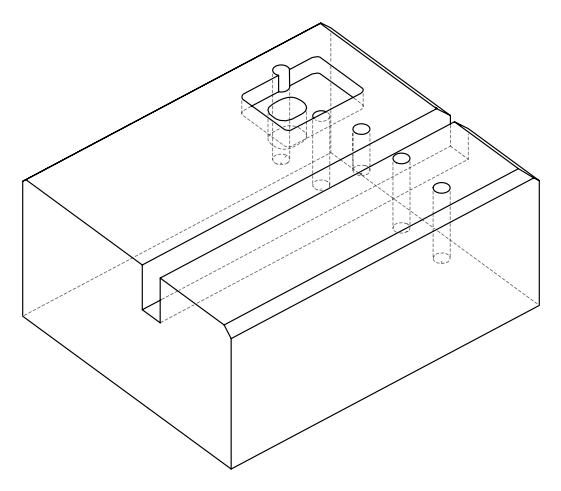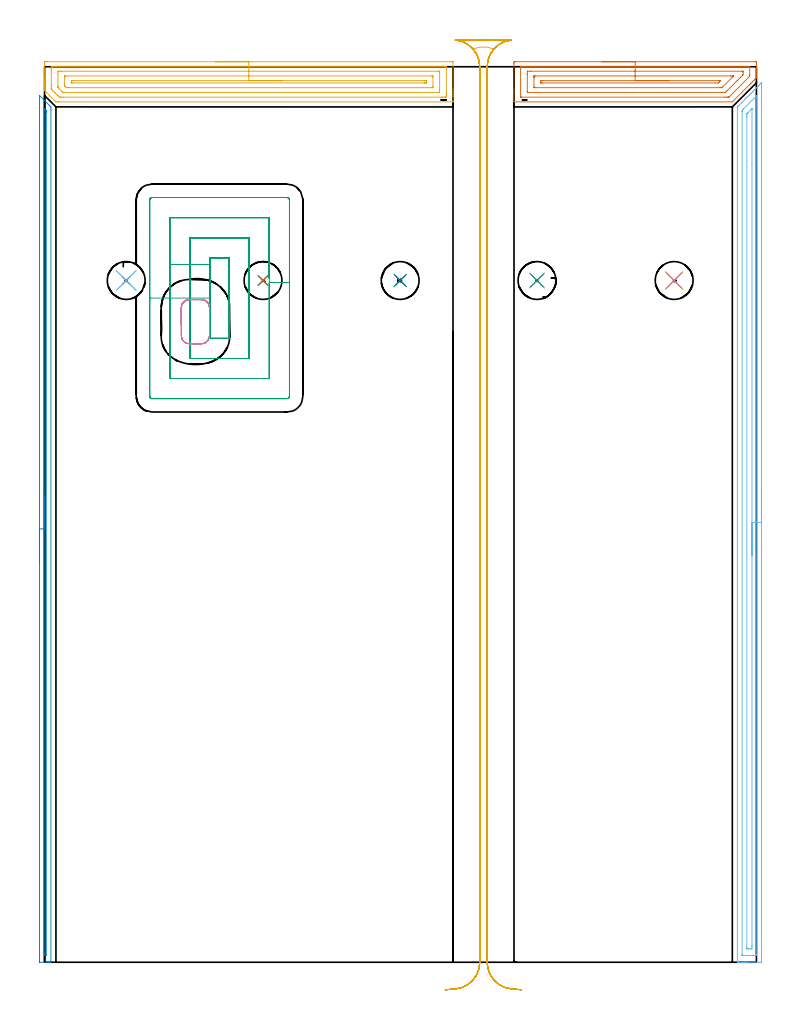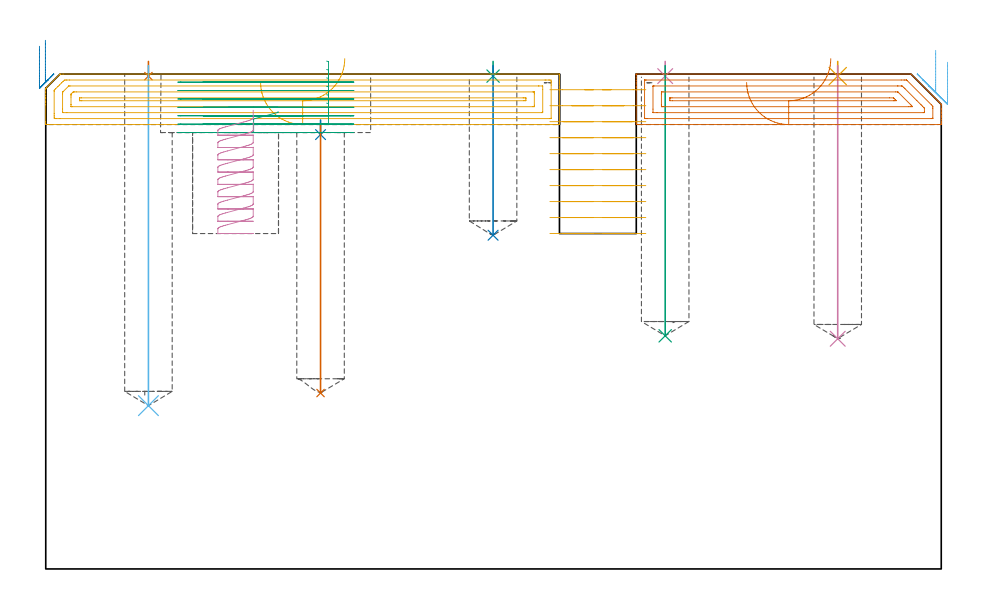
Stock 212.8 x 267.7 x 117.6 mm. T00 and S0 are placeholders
(PLAN: 17 operations, 5 tool changes, 42.2 min)
(1 SPOT_DRILL | STEP1POCKET | NXT0321_9005460120000 | 0.03 min | 1 mm3)
(2 SPOT_DRILL_1 | STEP1POCKET_1 | NXT0321_9005460120000 | 0.03 min | 1468 mm3)
(3 SPOT_DRILL_2 | STEP1POCKET_2 | NXT0321_9005460120000 | 0.03 min | 1 mm3)
(4 SPOT_DRILL_3 | STEP1POCKET_3 | NXT0321_9005460120000 | 0.03 min | 1 mm3)
(5 SPOT_DRILL_4 | STEP1POCKET_4 | NXT0321_9005460120000 | 0.03 min | 4 mm3)
(6 DRILL_BLIND_HOLE_INTO_CENTER | STEP1POCKET | UGT0301_508 | 0.32 min | 7658 mm3)
(7 DRILL_BLIND_HOLE_INTO_CENTER_1 | STEP1POCKET_1 | UGT0301_508 | 0.26 min | 6052 mm3)
(8 DRILL_BLIND_HOLE_INTO_CENTER_2 | STEP1POCKET_2 | UGT0301_508 | 0.16 min | 3605 mm3)
(9 DRILL_BLIND_HOLE_INTO_CENTER_3 | STEP1POCKET_3 | UGT0301_508 | 0.26 min | 6000 mm3)
(10 DRILL_BLIND_HOLE_INTO_CENTER_4 | STEP1POCKET_4 | UGT0301_508 | 0.26 min | 6068 mm3)
(11 AREA_MILL | FG_CHAMFER_SURFACE | UGT0205_001 | 5.06 min | 9265 mm3)
(12 AREA_MILL_1 | FG_CHAMFER_SURFACE_1 | UGT0205_001 | 6.42 min | 6916 mm3)
(13 AREA_MILL_2 | FG_CHAMFER_SURFACE_2 | UGT0205_001 | 3.01 min | 5449 mm3)
(14 AREA_MILL_3 | FG_CHAMFER_SURFACE_3 | UGT0205_001 | 4.27 min | 1483 mm3)
(15 MILL_RECTANGULAR_POCKET | POCKET_RECTANGULAR_STRAIGHT | NXT0201_009 | Follow Part, ap 2, ae 75% | 8.31 min | 45084 mm3)
(16 MILL_RECTANGULAR_POCKET_1 | POCKET_RECTANGULAR_STRAIGHT_1 | NXT0201_011 | Follow Part, ap 3, ae 75% | 1.56 min | 10887 mm3)
(17 MILL_RECTANGULAR_SLOT | SLOT_RECTANGULAR | NXT0201_012 | Follow Part, ap 4, ae 75% | 12.2 min | 183771 mm3)
(TOOL NXT0321_9005460120000 | NC Spot Drill, 142deg, 12mm, Carbide, Uncoated | D12 PA142 FL30 Z2)
(TOOL UGT0301_508 | Carbide Drill 11.3 mm | D11.3 PA118 FL94 Z2)
(TOOL UGT0205_001 | Chamfer Mill 20 x 3 x 45 deg. | D20 FL50 Z2)
(TOOL NXT0201_009 | ENDMILL 8mm [2P460-0800-NA 1630] | D8 FL26 Z6)
(TOOL NXT0201_011 | ENDMILL 12mm [2P460-1200-NA 1630] | D12 FL38 Z6)
(TOOL NXT0201_012 | ENDMILL 16mm [2P460-1600-NA 1630] | D16 FL38 Z6)
(OP 1 SPOT_DRILL)
G17 G21 G94 G90
T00 M6
G54
G17 G0 G90 X24.4 Y203.8 S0 M3
G43 Z127.6 H0
G94 G81 G98 Z117.114 F250. R120.6
G80
M5
M2
(OP 2 SPOT_DRILL_1)
G17 G21 G94 G90
T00 M6
G54
G17 G0 G90 X65.3 Y203.8 S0 M3
G43 Z127.6 H0
G94 G81 G98 Z103.214 F250. R106.7
G80
M5
M2
(OP 3 SPOT_DRILL_2)
G17 G21 G94 G90
T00 M6
G54
G17 G0 G90 X106.3 Y203.8 S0 M3
G43 Z127.6 H0
G94 G81 G98 Z117.114 F250. R120.6
G80
M5
M2
(OP 4 SPOT_DRILL_3)
G17 G21 G94 G90
T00 M6
G54
G17 G0 G90 X147.2 Y203.8 S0 M3
G43 Z127.6 H0
G94 G81 G98 Z117.114 F250. R120.6
G80
M5
M2
(OP 5 SPOT_DRILL_4)
G17 G21 G94 G90
T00 M6
G54
G17 G0 G90 X188.2 Y203.8 S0 M3
G43 Z127.6 H0
G94 G81 G98 Z117.114 F250. R120.6
G80
M5
M2
(OP 6 DRILL_BLIND_HOLE_INTO_CENTER)
G17 G21 G94 G90
T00 M6
G54
G17 G0 G90 X24.4 Y203.8 S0 M3
G43 Z127.6 H0
G94 G81 G98 Z38.8 F250. R119.6
G80
M5
M2
(OP 7 DRILL_BLIND_HOLE_INTO_CENTER_1)
G17 G21 G94 G90
T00 M6
G54
G17 G0 G90 X65.3 Y203.8 S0 M3
G43 Z127.6 H0
G94 G81 G98 Z41.8 F250. R105.7
G80
M5
M2
(OP 8 DRILL_BLIND_HOLE_INTO_CENTER_2)
G17 G21 G94 G90
T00 M6
G54
G17 G0 G90 X106.3 Y203.8 S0 M3
G43 Z127.6 H0
G94 G81 G98 Z79.3 F250. R119.6
G80
M5
M2
(OP 9 DRILL_BLIND_HOLE_INTO_CENTER_3)
G17 G21 G94 G90
T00 M6
G54
G17 G0 G90 X147.2 Y203.8 S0 M3
G43 Z127.6 H0
G94 G81 G98 Z55.4 F250. R119.6
G80
M5
M2
(OP 10 DRILL_BLIND_HOLE_INTO_CENTER_4)
G17 G21 G94 G90
T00 M6
G54
G17 G0 G90 X188.2 Y203.8 S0 M3
G43 Z127.6 H0
G94 G81 G98 Z54.7 F250. R119.6
G80
M5
M2
(OP 11 AREA_MILL)
G17 G21 G94 G90
T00 M6
G54
G17 G0 G90 X51.05 Y269.2 S1061 M3
G43 Z127.6 H0
Z115.6
G94 G1 X51.088 Z114.728 F250.
X51.202 Z113.864
X51.391 Z113.012
X51.653 Z112.18
X51.987 Z111.374
X52.39 Z110.6
X52.858 Z109.864
X53.39 Z109.172
X53.979 Z108.529
X54.622 Z107.94
X55.314 Z107.408
X56.05 Z106.94
X56.824 Z106.537
X57.63 Z106.203
X58.462 Z105.941
X59.314 Z105.752
X60.178 Z105.638
X61.05 Z105.6
X121.536
X122.094 Y269.197 Z105.599
X122.096 Y269.196 Z105.601
X122.1 Y269.191 Z105.605
Y261.018 Z113.775
Y260.38 Z114.417
Y260.146 Z114.651
Y259.507 Z115.29
Y259.273 Z115.523
Y258.805 Z115.994
Y257.376 Z117.423
X122.097 Y257.286 Z117.506
X122.09 Y257.203 Z117.589
X121.981 Y257.2 Z117.6
X4.122
X3.405 Y257.196 Z117.596
X3.402 Y257.198 Z117.594
X3.343 Y257.255 Z117.54
X3.242 Y257.358 Z117.442
X3.233 Y257.367 Z117.433
X0.119 Y260.48 Z114.318
X0.021 Y260.582 Z114.216
X0.01 Y260.597 Z114.201
X0. Y260.816 Z113.982
Y261.487 Z113.312
Y262.295 Z112.504
Y262.764 Z112.032
Y262.998 Z111.799
Y263.636 Z111.161
Y263.87 Z110.927
Y264.509 Z110.285
Y268.553 Z106.244
X0.004 Y268.872 Z105.925
X0.01 Y269.193 Z105.604
X0.233 Y269.197 Z105.601
X0.564 Y269.2 Z105.6
X61.05
Y267.786 Z107.014
X119.757 Y267.785 Z107.015
X119.977 Y267.784 Z107.016
X120.073 Y267.78 Z107.02
X120.09 Y267.779 Z107.021
X120.094 Y267.768 Z107.032
X120.097 Y267.752 Z107.048
X120.1 Y267.663 Z107.137
Y259.809 Z114.991
X120.098 Y259.273 Z115.527
X120.095 Y258.942 Z115.858
X120.083 Y258.621 Z116.179
X119.757 Y258.617 Z116.183
X119.538 Y258.615 Z116.185
X118.867 Y258.614 Z116.186
X118.65
X5.683
X5.012 Y258.615 Z116.185
X4.791 Y258.617 Z116.183
X4.463 Y258.621 Z116.179
X4.122 Y258.938 Z115.862
X3.78 Y259.273 Z115.527
X3.233 Y259.817 Z114.983
X2.904 Y260.146 Z114.654
X2.343 Y260.709 Z114.091
X2.042 Y261.018 Z113.782
X2.01 Y261.062 Z113.738
X2.006 Y261.103 Z113.697
X2.003 Y261.187 Z113.613
X2. Y261.355 Z113.445
Y266.591 Z108.209
X2.002 Y267.127 Z107.673
X2.005 Y267.458 Z107.342
X2.017 Y267.779 Z107.021
X2.343 Y267.783 Z107.017
X2.562 Y267.785 Z107.015
X3.233 Y267.786 Z107.014
X3.45
X61.05
Y266.372 Z108.428
X117.859 Y266.371 Z108.429
X117.978 Y266.369 Z108.431
X118.088 Y266.365 Z108.435
X118.095 Y266.254 Z108.546
X118.099 Y266.135 Z108.665
X118.1 Y260.899 Z113.901
X118.093 Y260.146 Z114.654
X118.09 Y260.035 Z114.765
X117.978 Y260.033 Z114.767
X117.208 Y260.029 Z114.771
X117.088 Y260.028 Z114.772
X5.781 Y260.029 Z114.771
X5.542 Y260.033 Z114.767
X5.478 Y260.035 Z114.765
X5.459 Y260.048 Z114.752
X5.422 Y260.079 Z114.721
X5.353 Y260.146 Z114.654
X4.122 Y261.377 Z113.423
X4.06 Y261.444 Z113.356
X4.033 Y261.478 Z113.322
X4.01 Y261.533 Z113.267
X4.003 Y261.771 Z113.029
X4.001 Y261.891 Z112.909
X4. Y265.501 Z109.299
X4.007 Y266.254 Z108.546
X4.01 Y266.365 Z108.435
X4.122 Y266.367 Z108.433
X4.892 Y266.371 Z108.429
X5.012 Y266.372 Z108.428
X61.05
Y264.957 Z109.843
X115.742
X116.002 Y264.955 Z109.845
X116.048 Y264.954 Z109.846
X116.09 Y264.951 Z109.849
X116.092 Y264.887 Z109.913
X116.099 Y264.607 Z110.193
X116.1 Y261.891 Z112.909
X116.097 Y261.503 Z113.297
X116.093 Y261.456 Z113.344
X116.09 Y261.45 Z113.35
X116.078 Y261.447 Z113.353
X116.041 Y261.444 Z113.356
X115.919 Y261.443 Z113.357
X115.766
X7.247
X6.791 Y261.445 Z113.355
X6.638 Y261.447 Z113.353
X6.521 Y261.45 Z113.35
X6.428 Y261.532 Z113.268
X6.067 Y261.891 Z112.909
X6.019 Y261.941 Z112.859
X6.01 Y261.989 Z112.811
X6.006 Y262.085 Z112.715
X6.002 Y262.279 Z112.521
X6. Y262.667 Z112.133
Y264.412 Z110.388
Y264.509 Z110.291
X6.003 Y264.897 Z109.903
X6.007 Y264.944 Z109.856
X6.01 Y264.95 Z109.85
X6.022 Y264.953 Z109.847
X6.059 Y264.956 Z109.844
X6.181 Y264.957 Z109.843
X6.334
X61.05
Y263.543 Z111.257
X113.626 Y263.542 Z111.258
X113.943 Y263.537 Z111.263
X114.09 Y263.534 Z111.266
X114.092 Y263.449 Z111.351
X114.099 Y263.079 Z111.721
X114.096 Y262.921 Z111.879
X114.093 Y262.881 Z111.919
X114.09 Y262.864 Z111.936
X114.054 Y262.862 Z111.938
X113.88 Y262.859 Z111.941
X113.53 Y262.857 Z111.943
X113.435
X8.474 Y262.858 Z111.942
X8.157 Y262.862 Z111.938
X8.01 Y262.866 Z111.934
X8.008 Y262.951 Z111.849
X8.003 Y263.319 Z111.481
X8.01 Y263.477 Z111.323
X8.015 Y263.537 Z111.263
X8.052 Y263.539 Z111.261
X8.144 Y263.541 Z111.259
X8.513 Y263.543 Z111.257
X8.57
X61.05
X61.922 Z111.295
X62.786 Z111.409
X63.638 Z111.598
X64.47 Z111.86
X65.276 Z112.194
X66.05 Z112.597
X66.786 Z113.065
X67.478 Z113.596
X68.121 Z114.186
X68.71 Z114.829
X69.242 Z115.521
X69.71 Z116.257
X70.113 Z117.031
X70.447 Z117.837
X70.709 Z118.669
X70.898 Z119.52
X71.012 Z120.385
X71.05 Z121.257
G0 Z127.6
M5
M2
(OP 12 AREA_MILL_1)
G17 G21 G94 G90
T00 M6
G54
G17 G0 G90 X214.3 Y141.45 S1061 M3
G43 Z127.6 H0
Z120.4
G94 G1 Y141.412 Z119.528 F250.
Y141.298 Z118.663
Y141.109 Z117.812
Y140.847 Z116.98
Y140.513 Z116.174
Y140.11 Z115.4
Y139.642 Z114.664
Y139.11 Z113.972
Y138.521 Z113.329
Y137.878 Z112.74
Y137.186 Z112.208
Y136.45 Z111.74
Y135.676 Z111.337
Y134.87 Z111.003
Y134.038 Z110.741
Y133.186 Z110.552
Y132.322 Z110.438
Y131.45 Z110.4
Y1.
X214.299 Y0.614 Z110.401
X214.294 Y0.113 Z110.403
X214.292 Y0.009 Z110.406
X213.798 Y0. Z110.899
X210.257 Z114.437
X209.704 Z114.992
X209.372 Z115.324
X208.819 Z115.877
X208.487 Z116.208
X207.823 Z116.876
X207.477 Z117.222
X207.122 Z117.568
X207.102 Y0.008 Z117.588
X207.1 Y0.168 Z117.6
Y255.588
X207.104 Y255.695 Z117.589
X207.117 Y255.713 Z117.577
X207.291 Y255.891 Z117.408
X207.434 Y256.034 Z117.265
X207.602 Y256.204 Z117.095
X208.327 Y256.927 Z116.372
X208.487 Y257.089 Z116.21
X209.22 Y257.82 Z115.479
X209.372 Y257.974 Z115.324
X209.813 Y258.413 Z114.887
X210.113 Y258.713 Z114.586
X210.257 Y258.859 Z114.439
X210.675 Y259.274 Z114.025
X210.7 Y259.3 Z114.
X211.006 Y259.606 Z113.693
X211.143 Y259.744 Z113.554
X211.537 Y260.137 Z113.163
X211.636 Y260.236 Z113.064
X211.899 Y260.5 Z112.8
X212.028 Y260.629 Z112.669
X212.399 Y260.999 Z112.301
X212.546 Y261.146 Z112.154
X212.792 Y261.393 Z111.906
X212.913 Y261.515 Z111.783
X213.261 Y261.861 Z111.439
X213.455 Y262.055 Z111.245
X213.685 Y262.286 Z111.013
X213.798 Y262.4 Z110.898
X214.24 Y262.841 Z110.459
X214.284 Y262.881 Z110.416
X214.295 Y262.883 Z110.404
X214.3 Y262.881 Z110.4
Y131.45
X212.886 Z111.814
Y2.4
X212.884 Y2.184 Z111.816
X212.882 Y2.076 Z111.818
X212.879 Y2.025 Z111.821
X212.87 Y2.01 Z111.83
X212.821 Y2.008 Z111.879
X212.423 Y2.001 Z112.277
X208.883 Z115.817
X208.641 Y2.006 Z116.059
X208.531 Y2.01 Z116.169
X208.521 Y2.015 Z116.179
X208.518 Y2.033 Z116.182
X208.516 Y2.081 Z116.184
X208.515 Y2.178 Z116.185
X208.514 Y2.373 Z116.186
X208.515 Y254.22 Z116.185
X208.516 Y254.248 Z116.184
X208.532 Y254.67 Z116.168
X208.741 Y254.885 Z115.959
X208.991 Y255.141 Z115.709
X212.739 Y258.888 Z111.961
X212.836 Y258.98 Z111.864
X212.875 Y259.014 Z111.825
X212.879 Y259.015 Z111.821
X212.881 Y258.985 Z111.819
X212.884 Y258.904 Z111.816
X212.886 Y258.741 Z111.814
Y258.713
Y131.45
X211.472 Z113.228
X211.471 Y5.08 Z113.229
Y4.749
X211.467 Y4.186 Z113.233
X211.465 Y4.029 Z113.235
X211.319 Y4.009 Z113.381
X211.143 Y4.005 Z113.557
X210.442 Y4. Z114.258
X210.257 Y4.001 Z114.443
X210.073 Y4.002 Z114.627
X209.95 Y4.007 Z114.75
X209.934 Y4.01 Z114.766
X209.932 Y4.014 Z114.768
X209.93 Y4.036 Z114.77
X209.928 Y4.518 Z114.772
X209.929 Y252.794 Z114.771
X209.93 Y253.355 Z114.77
X209.933 Y253.521 Z114.767
X209.935 Y253.602 Z114.765
X209.943 Y253.632 Z114.757
X209.962 Y253.653 Z114.738
X210.257 Y253.957 Z114.443
X211.441 Y255.141 Z113.259
X211.453 Y255.148 Z113.247
X211.459 Y255.151 Z113.241
X211.464 Y255.141 Z113.236
X211.469 Y254.934 Z113.231
X211.471 Y254.81 Z113.229
X211.472 Y238.608 Z113.228
Y131.45
Y130.578 Z113.266
Y129.714 Z113.38
Y128.862 Z113.569
Y128.03 Z113.831
Y127.224 Z114.165
Y126.45 Z114.568
Y125.714 Z115.037
Y125.022 Z115.568
Y124.379 Z116.157
Y123.79 Z116.801
Y123.258 Z117.493
Y122.79 Z118.228
Y122.387 Z119.002
Y122.053 Z119.808
Y121.791 Z120.64
Y121.602 Z121.492
Y121.488 Z122.357
Y121.45 Z123.228
G0 Z127.6
M5
M2
(OP 13 AREA_MILL_2)
G17 G21 G94 G90
T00 M6
G54
G17 G0 G90 X166.55 Y269.2 S1061 M3
G43 Z127.6 H0
Z115.6
G94 G1 X166.588 Z114.728 F250.
X166.702 Z113.864
X166.891 Z113.012
X167.153 Z112.18
X167.487 Z111.374
X167.89 Z110.6
X168.358 Z109.864
X168.89 Z109.172
X169.479 Z108.529
X170.122 Z107.94
X170.814 Z107.409
X171.55 Z106.94
X172.324 Z106.537
X173.13 Z106.203
X173.962 Z105.941
X174.814 Z105.752
X175.678 Z105.638
X176.55 Z105.6
X212.208
X212.541 Y269.197
X212.79 Y269.192 Z105.603
X212.8 Y268.872 Z105.923
Y268.578 Z106.217
Y267.999 Z106.795
Y267.412 Z107.385
Y267.127 Z107.67
Y266.54 Z108.257
Y266.254 Z108.541
Y265.683 Z109.116
Y265.382 Z109.418
Y264.505 Z110.295
X212.79 Y264.401 Z110.397
X212.575 Y264.175 Z110.625
X212.382 Y263.982 Z110.818
X212.038 Y263.636 Z111.16
X211.561 Y263.161 Z111.639
X211.165 Y262.764 Z112.033
X210.874 Y262.473 Z112.324
X205.6 Y257.2 Z117.6
X140.446
X140.31 Y257.203 Z117.588
X140.303 Y257.247 Z117.544
X140.301 Y257.307 Z117.485
X140.3 Y257.414 Z117.384
Y258.099 Z116.7
Y258.702 Z116.097
Y259.273 Z115.523
Y259.559 Z115.238
Y260.146 Z114.651
Y260.431 Z114.366
Y261.018 Z113.776
Y268.579 Z106.219
X140.303 Y268.872 Z105.925
X140.31 Y269.193 Z105.604
X140.559 Y269.198 Z105.601
X140.892 Y269.2 Z105.6
X176.55
Y267.786 Z107.014
X210.425 Y267.785 Z107.015
X210.645 Y267.784 Z107.016
X210.76 Y267.781 Z107.019
X210.784 Y267.779 Z107.021
X210.79 Y267.768 Z107.032
X210.794 Y267.747 Z107.053
X210.799 Y267.634 Z107.166
Y265.382 Z109.418
X210.796 Y265.018 Z109.782
X210.79 Y264.889 Z109.911
X210.776 Y264.837 Z109.963
X210.443 Y264.492 Z110.308
X204.709 Y258.76 Z116.04
X204.633 Y258.686 Z116.114
X204.585 Y258.643 Z116.157
X204.559 Y258.621 Z116.179
X204.521 Y258.62 Z116.18
X204.185 Y258.616 Z116.184
X203.967 Y258.615 Z116.185
X203.294 Y258.614 Z116.186
X142.675 Y258.615 Z116.185
X142.455 Y258.616 Z116.184
X142.34 Y258.619 Z116.181
X142.316 Y258.621 Z116.179
X142.31 Y258.632 Z116.168
X142.306 Y258.653 Z116.147
X142.301 Y258.766 Z116.034
X142.3 Y267.493 Z107.307
X142.302 Y267.616 Z107.184
X142.306 Y267.713 Z107.087
X142.31 Y267.773 Z107.027
X142.34 Y267.779 Z107.021
X142.675 Y267.783 Z107.017
X142.894 Y267.785 Z107.015
X176.55 Y267.786 Z107.014
Y266.372 Z108.428
X208.523 Y266.371 Z108.429
X208.643 Y266.37 Z108.43
X208.762 Y266.366 Z108.434
X208.788 Y266.365 Z108.435
X208.792 Y266.346 Z108.454
X208.797 Y266.305 Z108.495
X208.799 Y266.254 Z108.546
Y266.101 Z108.699
X208.792 Y265.382 Z109.418
X208.79 Y265.307 Z109.493
X208.758 Y265.269 Z109.531
X208.643 Y265.144 Z109.656
X208.323 Y264.822 Z109.978
X208.01 Y264.509 Z110.291
X207. Y263.499 Z111.301
X204.185 Y260.684 Z114.116
X203.912 Y260.413 Z114.387
X203.64 Y260.146 Z114.654
X203.525 Y260.037 Z114.763
X203.41 Y260.032 Z114.768
X203.294 Y260.031 Z114.769
X202.522 Y260.029 Z114.771
X202.402 Y260.028 Z114.772
X144.577 Y260.029 Z114.771
X144.457 Y260.03 Z114.77
X144.338 Y260.034 Z114.766
X144.312 Y260.035 Z114.765
X144.308 Y260.054 Z114.746
X144.303 Y260.095 Z114.705
X144.301 Y260.146 Z114.654
X144.3 Y265.535 Z109.265
X144.304 Y266.254 Z108.546
X144.307 Y266.331 Z108.469
X144.31 Y266.363 Z108.437
X144.343 Y266.366 Z108.434
X144.457 Y266.368 Z108.432
X145.229 Y266.371 Z108.429
X145.349 Y266.372 Z108.428
X176.55
Y264.957 Z109.843
X205.077
X205.511 Y264.956 Z109.844
X205.711 Y264.954 Z109.846
X205.968 Y264.95 Z109.85
X205.971 Y264.931 Z109.869
X205.968 Y264.92 Z109.88
X205.762 Y264.711 Z110.089
X205.56 Y264.509 Z110.291
X202.674 Y261.625 Z113.175
X202.582 Y261.535 Z113.265
X202.505 Y261.466 Z113.334
X202.483 Y261.449 Z113.351
X202.459 Y261.447 Z113.353
X202.402 Y261.445 Z113.355
X201.969 Y261.443 Z113.357
X146.698
X146.418 Y261.444 Z113.356
X146.374 Y261.446 Z113.354
X146.33 Y261.449 Z113.351
X146.31 Y261.459 Z113.341
X146.3 Y261.891 Z112.909
Y264.45 Z110.35
Y264.509 Z110.291
X146.303 Y264.916 Z109.884
X146.306 Y264.941 Z109.859
X146.309 Y264.949 Z109.851
X146.32 Y264.951 Z109.849
X146.399 Y264.955 Z109.845
X146.521 Y264.957 Z109.843
X146.674
X176.55
Y263.543 Z111.257
X201.511
X201.607 Y263.542 Z111.258
X202.112 Y263.536 Z111.264
X201.872 Y263.283 Z111.517
X201.589 Y262.991 Z111.809
X201.511 Y262.913 Z111.887
X201.458 Y262.867 Z111.933
X201.409 Y262.863 Z111.937
X200.524 Y262.857 Z111.943
X148.819
X148.493 Y262.861 Z111.939
X148.333 Y262.864 Z111.936
X148.309 Y262.872 Z111.928
X148.306 Y262.899 Z111.901
X148.304 Y262.943 Z111.857
X148.305 Y263.361 Z111.439
X148.312 Y263.536 Z111.264
X148.915 Y263.543 Z111.257
X176.55
X177.422 Z111.295
X178.286 Z111.409
X179.138 Z111.598
X179.97 Z111.86
X180.776 Z112.194
X181.55 Z112.597
X182.286 Z113.065
X182.978 Z113.596
X183.621 Z114.186
X184.21 Z114.829
X184.742 Z115.521
X185.21 Z116.257
X185.613 Z117.031
X185.947 Z117.837
X186.209 Z118.669
X186.398 Z119.52
X186.512 Z120.385
X186.55 Z121.257
G0 Z127.6
M5
M2
(OP 14 AREA_MILL_3)
G17 G21 G94 G90
T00 M6
G54
G17 G0 G90 X-1.5 Y119.55 S1061 M3
G43 Z127.6 H0
Z124.2
G94 G1 Y119.588 Z123.328 F250.
Y119.702 Z122.464
Y119.891 Z121.612
Y120.153 Z120.78
Y120.487 Z119.974
Y120.89 Z119.2
Y121.358 Z118.464
Y121.889 Z117.772
Y122.479 Z117.129
Y123.122 Z116.54
Y123.814 Z116.008
Y124.55 Z115.54
Y125.324 Z115.137
Y126.13 Z114.803
Y126.962 Z114.541
Y127.813 Z114.352
Y128.678 Z114.238
Y129.55 Z114.2
Y259.054
X-1.499 Y259.091 Z114.199
X-1.497 Y259.092 Z114.201
X-1.49 Y259.091 Z114.208
X1.515 Y256.085 Z117.215
X1.782 Y255.819 Z117.479
X1.895 Y255.702 Z117.591
X1.9 Y254.926 Z117.6
Y0.158
X1.898 Y0.01 Z117.588
X1.765 Y0.002 Z117.457
X1.628 Y0. Z117.327
X1.259 Z116.958
X0.638 Z116.333
X-1.425 Z114.272
X-1.491 Y0.003 Z114.206
X-1.5 Y0.354 Z114.2
Y129.55
X-0.086 Z115.614
X-0.085 Y254.926 Z115.615
X-0.083 Y255.151 Z115.617
X-0.081 Y255.206 Z115.619
X-0.08 Y255.218 Z115.62
X-0.065 Y255.206 Z115.635
X-0.014 Y255.159 Z115.686
X0.223 Y254.926 Z115.923
X0.431 Y254.714 Z116.131
X0.463 Y254.678 Z116.163
X0.479 Y254.657 Z116.179
X0.48 Y254.625 Z116.18
X0.483 Y254.48 Z116.183
X0.486 Y254.189 Z116.186
Y254.034
X0.485 Y2.154 Z116.185
X0.484 Y2.07 Z116.184
X0.482 Y2.029 Z116.182
X0.48 Y2.016 Z116.18
X0.437 Y2.01 Z116.137
X0.142 Y2.002 Z115.842
X-0.021 Y2.003 Z115.679
X-0.049 Y2.005 Z115.651
X-0.074 Y2.009 Z115.626
X-0.079 Y2.043 Z115.621
X-0.084 Y2.231 Z115.616
X-0.085 Y2.389 Z115.615
X-0.086 Y2.971 Z115.614
Y129.55
Y130.421 Z115.652
Y131.286 Z115.766
Y132.138 Z115.955
Y132.97 Z116.217
Y133.776 Z116.551
Y134.55 Z116.954
Y135.286 Z117.423
Y135.978 Z117.954
Y136.621 Z118.543
Y137.21 Z119.186
Y137.741 Z119.878
Y138.21 Z120.614
Y138.613 Z121.388
Y138.947 Z122.194
Y139.209 Z123.026
Y139.398 Z123.878
Y139.512 Z124.743
Y139.55 Z125.614
G0 Z127.6
M5
M2
(OP 15 MILL_RECTANGULAR_POCKET)
G17 G21 G94 G90
T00 M6
G54
G17 G0 G90 X66.749 Y222.6 S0 M3
G43 Z127.677 H1
Z120.677
G94 G1 X67.2 Z120.556 F250.
Y204.403 Z115.68
Y222.6 F500.
X37.4
Y208.588
X49.4
Y186.5
X55.2
Y210.6
X49.4
Y208.588
X43.4
Y180.5
X61.2
Y216.6
X43.4
Y208.588
X37.4
Y174.5
X67.2
Y203.198
X73.2
Y227.9
G3 X72.5 Y228.6 R0.7
G1 X32.1
G3 X31.4 Y227.9 R0.7
G1 Y169.2
G3 X32.1 Y168.5 R0.7
G1 X72.5
G3 X73.2 Y169.2 R0.7
G1 Y203.198
Y204.198
G0 X66.749 Y222.6 Z118.68
G1 X67.2 Z118.559 F250.
Y204.403 Z113.683
Y222.6 F500.
X37.4
Y208.588
X49.4
Y186.5
X55.2
Y210.6
X49.4
Y208.588
X43.4
Y180.5
X61.2
Y216.6
X43.4
Y208.588
X37.4
Y174.5
X67.2
Y203.198
X73.2
Y227.9
G3 X72.5 Y228.6 R0.7
G1 X32.1
G3 X31.4 Y227.9 R0.7
G1 Y169.2
G3 X32.1 Y168.5 R0.7
G1 X72.5
G3 X73.2 Y169.2 R0.7
G1 Y203.198
Y204.198
G0 X66.752 Y222.6 Z116.683
G1 X67.2 Z116.563 F250.
Y204.401 Z111.687
Y222.6 F500.
X37.4
Y208.588
X49.4
Y186.5
X55.2
Y210.6
X49.4
Y208.588
X43.4
Y180.5
X61.2
Y216.6
X43.4
Y208.588
X37.4
Y174.5
X67.2
Y203.199
X73.2
Y227.9
G3 X72.5 Y228.6 R0.7
G1 X32.1
G3 X31.4 Y227.9 R0.7
G1 Y169.2
G3 X32.1 Y168.5 R0.7
G1 X72.5
G3 X73.2 Y169.2 R0.7
G1 Y203.199
Y204.199
G0 X66.752 Y222.6 Z114.687
G1 X67.2 Z114.567 F250.
Y204.401 Z109.69
Y222.6 F500.
X37.4
Y208.588
X49.4
Y186.5
X55.2
Y210.6
X49.4
Y208.588
X43.4
Y180.5
X61.2
Y216.6
X43.4
Y208.588
X37.4
Y174.5
X67.2
Y203.199
X73.2
Y227.9
G3 X72.5 Y228.6 R0.7
G1 X32.1
G3 X31.4 Y227.9 R0.7
G1 Y169.2
G3 X32.1 Y168.5 R0.7
G1 X72.5
G3 X73.2 Y169.2 R0.7
G1 Y203.199
Y204.199
G0 X66.75 Y222.6 Z112.69
G1 X67.2 Z112.569 F250.
Y204.402 Z107.693
Y222.6 F500.
X37.4
Y208.588
X49.4
Y186.5
X55.2
Y210.6
X49.4
Y208.588
X43.4
Y180.5
X61.2
Y216.6
X43.4
Y208.588
X37.4
Y174.5
X67.2
Y203.198
X73.2
Y227.9
G3 X72.5 Y228.6 R0.7
G1 X32.1
G3 X31.4 Y227.9 R0.7
G1 Y169.2
G3 X32.1 Y168.5 R0.7
G1 X72.5
G3 X73.2 Y169.2 R0.7
G1 Y203.198
Y204.198
G0 X66.749 Y222.6 Z110.693
G1 X67.2 Z110.573 F250.
Y204.403 Z105.697
Y222.6 F500.
X37.4
Y208.588
X49.4
Y186.5
X55.2
Y210.6
X49.4
Y208.588
X43.4
Y180.5
X61.2
Y216.6
X43.4
Y208.588
X37.4
Y174.5
X67.2
Y203.198
X73.2
Y227.9
G3 X72.5 Y228.6 R0.7
G1 X32.1
G3 X31.4 Y227.9 R0.7
G1 Y169.2
G3 X32.1 Y168.5 R0.7
G1 X72.5
G3 X73.2 Y169.2 R0.7
G1 Y203.198
Y204.198
G0 X55.2 Y209.802 Z108.697
G1 Y210.6 Z108.483 F250.
X49.4 Z106.929
Y198.55 Z103.7
Y186.5 F500.
X55.2
Y210.6
X49.4
Y198.55
X43.4
Y180.5
X61.2
Y216.6
X43.4
Y198.55
X37.4
Y174.5
X67.2
Y222.6
X37.4
Y198.55
X31.4
Y169.2
G3 X32.1 Y168.5 R0.7
G1 X72.5
G3 X73.2 Y169.2 R0.7
G1 Y227.9
G3 X72.5 Y228.6 R0.7
G1 X32.1
G3 X31.4 Y227.9 R0.7
G1 Y198.55
Y197.55
G0 Z127.677
M5
M2
(OP 16 MILL_RECTANGULAR_POCKET_1)
G17 G21 G94 G90
T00 M6
G54
G17 G0 G90 X49.3 Y188.948 S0 M3
G43 Z127.677 H1
Z108.992
G94 G1 Y195.7 Z107.182 F250.
Y195.855 Z107.141
X49.239 Y196.26 Z107.031
X49.11 Y196.65 Z106.921
X48.916 Y197.011 Z106.811
X48.664 Y197.335 Z106.701
X48.361 Y197.61 Z106.592
X48.103 Y197.783 Z106.508
X47.771 Y197.942 Z106.41
X47.419 Y198.048 Z106.311
X47.055 Y198.1 Z106.213
X43.145 Z105.165
X42.717 Y198.033 Z105.049
X42.308 Y197.891 Z104.933
X41.932 Y197.678 Z104.817
X41.599 Y197.401 Z104.701
X41.322 Y197.068 Z104.585
X41.109 Y196.692 Z104.469
X40.967 Y196.283 Z104.353
X40.9 Y195.855 Z104.237
Y195.7 Z104.196
Y191.5 Z103.07
Y187.3 F500.
G3 X43.3 Y184.9 R2.4
G1 X46.9
G3 X49.3 Y187.3 R2.4
G1 Y195.7
G3 X46.9 Y198.1 R2.4
G1 X43.3
G3 X40.9 Y195.7 R2.4
G1 Y191.5
Y190.5
G0 X49.3 Y188.948 Z106.07
G1 Y195.7 Z104.261 F250.
Y195.855 Z104.22
X49.239 Y196.26 Z104.11
X49.11 Y196.65 Z104.
X48.916 Y197.011 Z103.89
X48.664 Y197.335 Z103.78
X48.361 Y197.61 Z103.67
X48.103 Y197.783 Z103.587
X47.771 Y197.942 Z103.489
X47.419 Y198.048 Z103.39
X47.055 Y198.1 Z103.291
X43.145 Z102.244
X42.717 Y198.033 Z102.128
X42.308 Y197.891 Z102.012
X41.932 Y197.678 Z101.896
X41.599 Y197.401 Z101.78
X41.322 Y197.068 Z101.664
X41.109 Y196.692 Z101.548
X40.967 Y196.283 Z101.432
X40.9 Y195.855 Z101.316
Y195.7 Z101.274
Y191.5 Z100.149
Y187.3 F500.
G3 X43.3 Y184.9 R2.4
G1 X46.9
G3 X49.3 Y187.3 R2.4
G1 Y195.7
G3 X46.9 Y198.1 R2.4
G1 X43.3
G3 X40.9 Y195.7 R2.4
G1 Y191.5
Y190.5
G0 X49.3 Y188.948 Z103.149
G1 Y195.7 Z101.34 F250.
Y195.855 Z101.298
X49.239 Y196.26 Z101.188
X49.11 Y196.65 Z101.079
X48.916 Y197.011 Z100.969
X48.664 Y197.335 Z100.859
X48.361 Y197.61 Z100.749
X48.103 Y197.783 Z100.666
X47.771 Y197.942 Z100.567
X47.419 Y198.048 Z100.469
X47.055 Y198.1 Z100.37
X43.145 Z99.323
X42.717 Y198.033 Z99.207
X42.308 Y197.891 Z99.091
X41.932 Y197.678 Z98.975
X41.599 Y197.401 Z98.859
X41.322 Y197.068 Z98.743
X41.109 Y196.692 Z98.627
X40.967 Y196.283 Z98.511
X40.9 Y195.855 Z98.395
Y195.7 Z98.353
Y191.5 Z97.228
Y187.3 F500.
G3 X43.3 Y184.9 R2.4
G1 X46.9
G3 X49.3 Y187.3 R2.4
G1 Y195.7
G3 X46.9 Y198.1 R2.4
G1 X43.3
G3 X40.9 Y195.7 R2.4
G1 Y191.5
Y190.5
G0 X49.3 Y188.948 Z100.228
G1 Y195.7 Z98.419 F250.
Y195.855 Z98.377
X49.239 Y196.26 Z98.267
X49.11 Y196.65 Z98.157
X48.916 Y197.011 Z98.047
X48.664 Y197.335 Z97.938
X48.361 Y197.61 Z97.828
X48.103 Y197.783 Z97.745
X47.771 Y197.942 Z97.646
X47.419 Y198.048 Z97.547
X47.055 Y198.1 Z97.449
X43.145 Z96.401
X42.717 Y198.033 Z96.285
X42.308 Y197.891 Z96.169
X41.932 Y197.678 Z96.053
X41.599 Y197.401 Z95.937
X41.322 Y197.068 Z95.821
X41.109 Y196.692 Z95.705
X40.967 Y196.283 Z95.589
X40.9 Y195.855 Z95.473
Y195.7 Z95.432
Y191.5 Z94.306
Y187.3 F500.
G3 X43.3 Y184.9 R2.4
G1 X46.9
G3 X49.3 Y187.3 R2.4
G1 Y195.7
G3 X46.9 Y198.1 R2.4
G1 X43.3
G3 X40.9 Y195.7 R2.4
G1 Y191.5
Y190.5
G0 X49.3 Y188.948 Z97.306
G1 Y195.7 Z95.497 F250.
Y195.855 Z95.456
X49.239 Y196.26 Z95.346
X49.11 Y196.65 Z95.236
X48.916 Y197.011 Z95.126
X48.664 Y197.335 Z95.016
X48.361 Y197.61 Z94.906
X48.103 Y197.783 Z94.823
X47.771 Y197.942 Z94.725
X47.419 Y198.048 Z94.626
X47.055 Y198.1 Z94.528
X43.145 Z93.48
X42.717 Y198.033 Z93.364
X42.308 Y197.891 Z93.248
X41.932 Y197.678 Z93.132
X41.599 Y197.401 Z93.016
X41.322 Y197.068 Z92.9
X41.109 Y196.692 Z92.784
X40.967 Y196.283 Z92.668
X40.9 Y195.855 Z92.552
Y195.7 Z92.511
Y191.5 Z91.385
Y187.3 F500.
G3 X43.3 Y184.9 R2.4
G1 X46.9
G3 X49.3 Y187.3 R2.4
G1 Y195.7
G3 X46.9 Y198.1 R2.4
G1 X43.3
G3 X40.9 Y195.7 R2.4
G1 Y191.5
Y190.5
G0 X49.3 Y188.948 Z94.385
G1 Y195.7 Z92.576 F250.
Y195.855 Z92.534
X49.239 Y196.26 Z92.425
X49.11 Y196.65 Z92.315
X48.916 Y197.011 Z92.205
X48.664 Y197.335 Z92.095
X48.361 Y197.61 Z91.985
X48.103 Y197.783 Z91.902
X47.771 Y197.942 Z91.803
X47.419 Y198.048 Z91.705
X47.055 Y198.1 Z91.606
X43.145 Z90.559
X42.717 Y198.033 Z90.443
X42.308 Y197.891 Z90.327
X41.932 Y197.678 Z90.211
X41.599 Y197.401 Z90.095
X41.322 Y197.068 Z89.979
X41.109 Y196.692 Z89.863
X40.967 Y196.283 Z89.747
X40.9 Y195.855 Z89.631
Y195.7 Z89.589
Y191.5 Z88.464
Y187.3 F500.
G3 X43.3 Y184.9 R2.4
G1 X46.9
G3 X49.3 Y187.3 R2.4
G1 Y195.7
G3 X46.9 Y198.1 R2.4
G1 X43.3
G3 X40.9 Y195.7 R2.4
G1 Y191.5
Y190.5
G0 X49.3 Y188.948 Z91.464
G1 Y195.7 Z89.655 F250.
Y195.855 Z89.613
X49.239 Y196.26 Z89.503
X49.11 Y196.65 Z89.393
X48.916 Y197.011 Z89.284
X48.664 Y197.335 Z89.174
X48.361 Y197.61 Z89.064
X48.103 Y197.783 Z88.981
X47.771 Y197.942 Z88.882
X47.419 Y198.048 Z88.784
X47.055 Y198.1 Z88.685
X43.145 Z87.637
X42.717 Y198.033 Z87.521
X42.308 Y197.891 Z87.405
X41.932 Y197.678 Z87.289
X41.599 Y197.401 Z87.173
X41.322 Y197.068 Z87.057
X41.109 Y196.692 Z86.941
X40.967 Y196.283 Z86.825
X40.9 Y195.855 Z86.709
Y195.7 Z86.668
Y191.5 Z85.543
Y187.3 F500.
G3 X43.3 Y184.9 R2.4
G1 X46.9
G3 X49.3 Y187.3 R2.4
G1 Y195.7
G3 X46.9 Y198.1 R2.4
G1 X43.3
G3 X40.9 Y195.7 R2.4
G1 Y191.5
Y190.5
G0 X49.3 Y188.948 Z88.543
G1 Y195.7 Z86.733 F250.
Y195.855 Z86.692
X49.239 Y196.26 Z86.582
X49.11 Y196.65 Z86.472
X48.916 Y197.011 Z86.362
X48.664 Y197.335 Z86.252
X48.361 Y197.61 Z86.143
X48.103 Y197.783 Z86.059
X47.771 Y197.942 Z85.961
X47.419 Y198.048 Z85.862
X47.055 Y198.1 Z85.764
X43.145 Z84.716
X42.717 Y198.033 Z84.6
X42.308 Y197.891 Z84.484
X41.932 Y197.678 Z84.368
X41.599 Y197.401 Z84.252
X41.322 Y197.068 Z84.136
X41.109 Y196.692 Z84.02
X40.967 Y196.283 Z83.904
X40.9 Y195.855 Z83.788
Y195.7 Z83.747
Y191.5 Z82.621
Y187.3 F500.
G3 X43.3 Y184.9 R2.4
G1 X46.9
G3 X49.3 Y187.3 R2.4
G1 Y195.7
G3 X46.9 Y198.1 R2.4
G1 X43.3
G3 X40.9 Y195.7 R2.4
G1 Y191.5
Y190.5
G0 X49.3 Y188.948 Z85.621
G1 Y195.7 Z83.812 F250.
Y195.855 Z83.771
X49.239 Y196.26 Z83.661
X49.11 Y196.65 Z83.551
X48.916 Y197.011 Z83.441
X48.664 Y197.335 Z83.331
X48.361 Y197.61 Z83.221
X48.103 Y197.783 Z83.138
X47.771 Y197.942 Z83.04
X47.419 Y198.048 Z82.941
X47.055 Y198.1 Z82.842
X43.145 Z81.795
X42.717 Y198.033 Z81.679
X42.308 Y197.891 Z81.563
X41.932 Y197.678 Z81.447
X41.599 Y197.401 Z81.331
X41.322 Y197.068 Z81.215
X41.109 Y196.692 Z81.099
X40.967 Y196.283 Z80.983
X40.9 Y195.855 Z80.867
Y195.7 Z80.825
Y191.5 Z79.7
Y187.3 F500.
G3 X43.3 Y184.9 R2.4
G1 X46.9
G3 X49.3 Y187.3 R2.4
G1 Y195.7
G3 X46.9 Y198.1 R2.4
G1 X43.3
G3 X40.9 Y195.7 R2.4
G1 Y191.5
Y190.5
G0 Z127.677
M5
M2
(OP 17 MILL_RECTANGULAR_SLOT)
G17 G21 G94 G90
T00 M6
G54
G17 G0 G90 X142.597 Y-8.23 S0 M3
G43 Z127.677 H1
Z113.879
G94 G1 X139.608 Y-7.97 F250.
G2 X132.3 Y0. R8. F500.
G1 Y267.7
G2 X134.314 Y273.007 R8.
G3 X128.089 Y273.004 R8.
G2 X130.1 Y267.7 R8.
G1 Y0.
G2 X122.792 Y-7.97 R8.
G1 X119.803 Y-8.23 F250.
G0 X142.597 Z110.081
G1 X139.608 Y-7.97
G2 X132.3 Y0. R8. F500.
G1 Y267.7
G2 X137.364 Y275.142 R8.
G1 X137.374 Y275.17
G3 X134.51 Y275.7 R8.
G1 X127.906
G3 X125.034 Y275.166 R8.
G1 X125.044 Y275.138
G2 X130.1 Y267.7 R8.
G1 Y0.
G2 X122.792 Y-7.97 R8.
G1 X119.803 Y-8.23 F250.
G0 X142.597 Z106.284
G1 X139.608 Y-7.97
G2 X132.3 Y0. R8. F500.
G1 Y267.7
G2 X139.349 Y275.643 R8.
G1 X139.351 Y275.673
G3 X138.696 Y275.7 R8.
G1 X123.691
G3 X123.044 Y275.674 R8.
G1 X123.046 Y275.644
G2 X130.1 Y267.7 R8.
G1 Y0.
G2 X122.792 Y-7.97 R8.
G1 X119.803 Y-8.23 F250.
G0 X142.597 Z102.486
G1 X139.608 Y-7.97
G2 X132.3 Y0. R8. F500.
G1 Y267.7
G2 X139.608 Y275.67 R8.
G1 Y275.7
X122.792
Y275.67
G2 X130.1 Y267.7 R8.
G1 Y0.
G2 X122.792 Y-7.97 R8.
G1 X119.803 Y-8.23 F250.
G0 X142.597 Z98.688
G1 X139.608 Y-7.97
G2 X132.3 Y0. R8. F500.
G1 Y267.7
G2 X139.608 Y275.67 R8.
G1 Y275.7
X122.792
Y275.67
G2 X130.1 Y267.7 R8.
G1 Y0.
G2 X122.792 Y-7.97 R8.
G1 X119.803 Y-8.23 F250.
G0 X142.597 Z94.891
G1 X139.608 Y-7.97
G2 X132.3 Y0. R8. F500.
G1 Y267.7
G2 X139.608 Y275.67 R8.
G1 Y275.7
X122.792
Y275.67
G2 X130.1 Y267.7 R8.
G1 Y0.
G2 X122.792 Y-7.97 R8.
G1 X119.803 Y-8.23 F250.
G0 X142.597 Z91.093
G1 X139.608 Y-7.97
G2 X132.3 Y0. R8. F500.
G1 Y267.7
G2 X139.608 Y275.67 R8.
G1 Y275.7
X122.792
Y275.67
G2 X130.1 Y267.7 R8.
G1 Y0.
G2 X122.792 Y-7.97 R8.
G1 X119.803 Y-8.23 F250.
G0 X142.597 Z87.295
G1 X139.608 Y-7.97
G2 X132.3 Y0. R8. F500.
G1 Y267.7
G2 X139.608 Y275.67 R8.
G1 Y275.7
X122.792
Y275.67
G2 X130.1 Y267.7 R8.
G1 Y0.
G2 X122.792 Y-7.97 R8.
G1 X119.803 Y-8.23 F250.
G0 X142.597 Z83.498
G1 X139.608 Y-7.97
G2 X132.3 Y0. R8. F500.
G1 Y267.7
G2 X139.608 Y275.67 R8.
G1 Y275.7
X122.792
Y275.67
G2 X130.1 Y267.7 R8.
G1 Y0.
G2 X122.792 Y-7.97 R8.
G1 X119.803 Y-8.23 F250.
G0 X142.597 Z79.7
G1 X139.608 Y-7.97
G2 X132.3 Y0. R8. F500.
G1 Y267.7
G2 X139.608 Y275.67 R8.
G1 Y275.7
X122.792
Y275.67
G2 X130.1 Y267.7 R8.
G1 Y0.
G2 X122.792 Y-7.97 R8.
G1 X119.803 Y-8.23 F250.
G0 Z127.677
M5
M2
